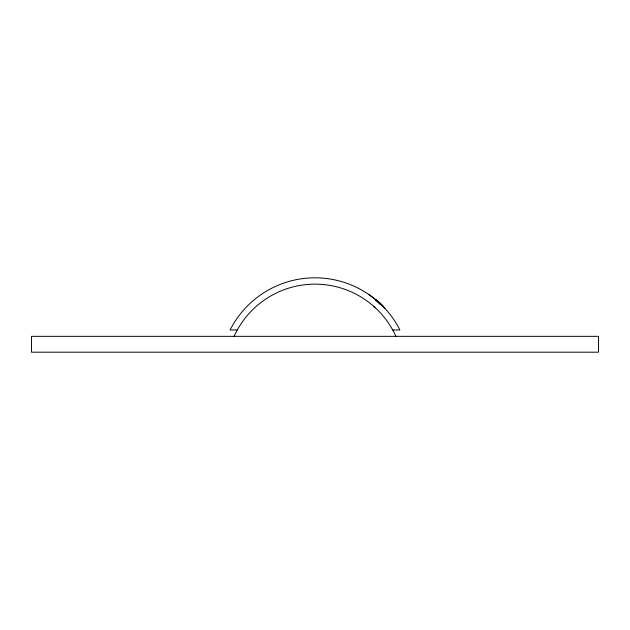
<?xml version="1.0" encoding="UTF-8"?>
<svg xmlns="http://www.w3.org/2000/svg" width="630" height="630" viewBox="0 0 630 630"><rect width="100%" height="100%" fill="white"/><g stroke="black" fill="none" stroke-linecap="round" stroke-linejoin="round"><path stroke-width="0.94" d="M237.274 329.986L230.1 329.986A95.162 95.162 0 0 1 399.9 329.986L392.726 329.986M368.975 294.596L376.228 300.124M373.653 306.274L374.945 307.44M382.04 305.432L384.828 308.314M234.092 336.333A88.814 88.814 0 0 1 395.908 336.333M375.661 300.345A13.45 1.15 41.8 0 1 380.032 304.337M376.291 299.675A13.348 2.04 40.6 0 1 383.355 306.298M598.5 336.333L31.5 336.333L31.5 352.194L598.5 352.194L598.5 336.333"/></g></svg>
